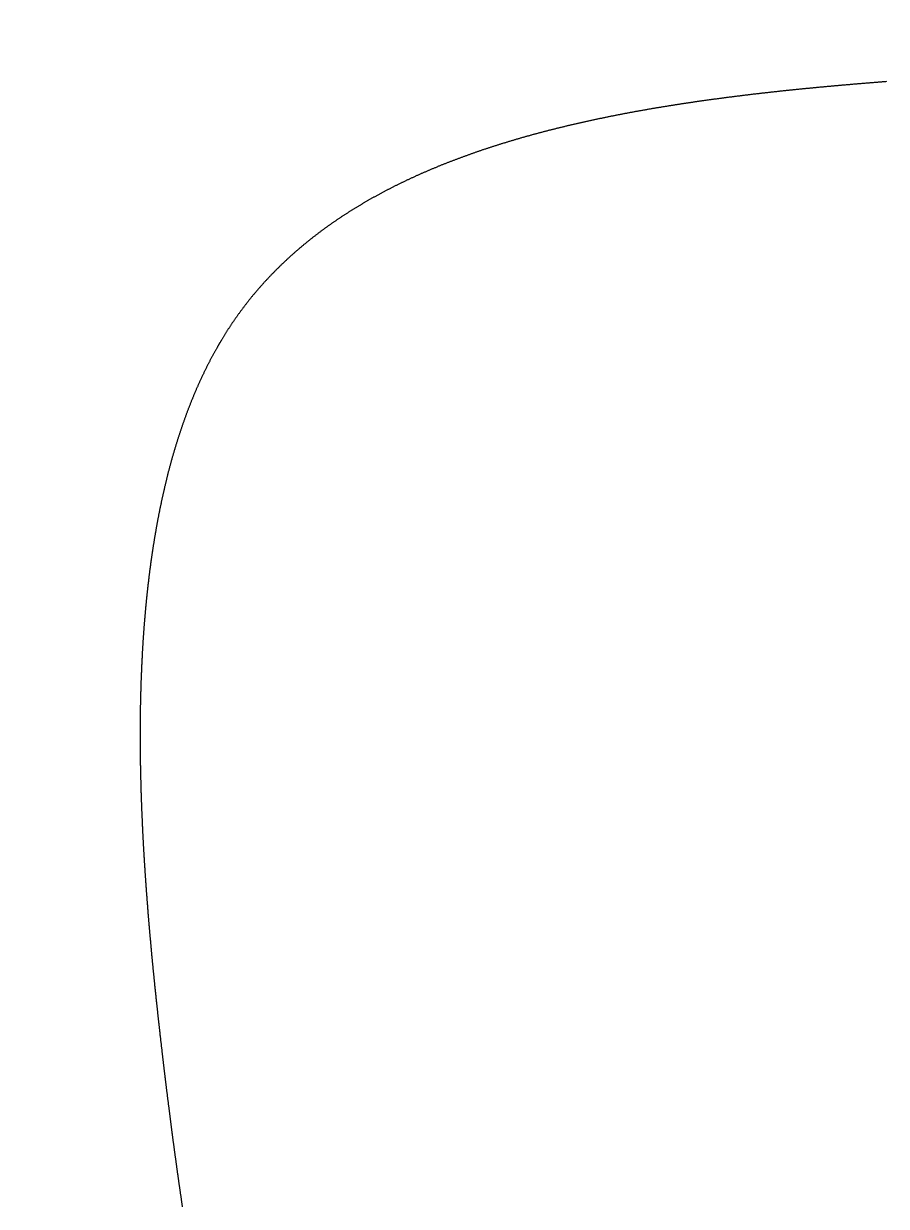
# Model space of a CAD drawing. Header units: millimetres. Extents: x 88 to 97873, y 32 to 55088.
# Drawn here: x 48938.827 to 48941.301, y 5110.77 to 5114.163 of the extents above; entities that cross this region are included whole.
import ezdxf

# ---------------------------------------------------------------- set-up
doc = ezdxf.new("R2010")
doc.units = ezdxf.units.MM
doc.header["$LTSCALE"] = 0.3

msp = doc.modelspace()

# ---------------------------------------------------------------- linework, layer by layer
msp.add_lwpolyline([(48941.3014, 5113.997), (48941.299, 5113.9968), (48941.2967, 5113.9966), (48941.2943, 5113.9964), (48941.2919, 5113.9963), (48941.2895, 5113.9961), (48941.2872, 5113.9959), (48941.2848, 5113.9957), (48941.2824, 5113.9955), (48941.2801, 5113.9953), (48941.2777, 5113.9951), (48941.2753, 5113.995), (48941.273, 5113.9948), (48941.2706, 5113.9946), (48941.2682, 5113.9944), (48941.2659, 5113.9942), (48941.2635, 5113.994), (48941.2611, 5113.9938), (48941.2588, 5113.9936), (48941.2564, 5113.9934), (48941.254, 5113.9933), (48941.2517, 5113.9931), (48941.2493, 5113.9929), (48941.2469, 5113.9927), (48941.2446, 5113.9925), (48941.2422, 5113.9923), (48941.2398, 5113.9921), (48941.2375, 5113.9919), (48941.2351, 5113.9917), (48941.2327, 5113.9915), (48941.2304, 5113.9913), (48941.228, 5113.9911), (48941.2256, 5113.9909), (48941.2233, 5113.9907), (48941.2209, 5113.9905), (48941.2185, 5113.9903), (48941.2162, 5113.9901), (48941.2138, 5113.9899), (48941.2115, 5113.9897), (48941.2091, 5113.9895), (48941.2067, 5113.9893), (48941.2044, 5113.9891), (48941.202, 5113.9889), (48941.1996, 5113.9887), (48941.1973, 5113.9885), (48941.1949, 5113.9883), (48941.1926, 5113.9881), (48941.1902, 5113.9879), (48941.1878, 5113.9877), (48941.1855, 5113.9875), (48941.1831, 5113.9873), (48941.1808, 5113.9871), (48941.1784, 5113.9869), (48941.176, 5113.9867), (48941.1737, 5113.9865), (48941.1713, 5113.9863), (48941.169, 5113.9861), (48941.1666, 5113.9859), (48941.1643, 5113.9856), (48941.1619, 5113.9854), (48941.1595, 5113.9852), (48941.1572, 5113.985), (48941.1548, 5113.9848), (48941.1525, 5113.9846), (48941.1501, 5113.9844), (48941.1478, 5113.9842), (48941.1454, 5113.984), (48941.1431, 5113.9837), (48941.1407, 5113.9835), (48941.1384, 5113.9833), (48941.136, 5113.9831), (48941.1337, 5113.9829), (48941.1313, 5113.9827), (48941.1289, 5113.9825), (48941.1266, 5113.9822), (48941.1242, 5113.982), (48941.1219, 5113.9818), (48941.1195, 5113.9816), (48941.1172, 5113.9814), (48941.1148, 5113.9811), (48941.1125, 5113.9809), (48941.1101, 5113.9807), (48941.1078, 5113.9805), (48941.1054, 5113.9803), (48941.1031, 5113.98), (48941.1007, 5113.9798), (48941.0984, 5113.9796), (48941.0961, 5113.9794), (48941.0937, 5113.9791), (48941.0914, 5113.9789), (48941.089, 5113.9787), (48941.0867, 5113.9785), (48941.0843, 5113.9782), (48941.082, 5113.978), (48941.0796, 5113.9778), (48941.0773, 5113.9776), (48941.0749, 5113.9773), (48941.0726, 5113.9771), (48941.0703, 5113.9769), (48941.0679, 5113.9766), (48941.0656, 5113.9764), (48941.0632, 5113.9762), (48941.0609, 5113.9759), (48941.0586, 5113.9757), (48941.0562, 5113.9755), (48941.0539, 5113.9752), (48941.0515, 5113.975), (48941.0492, 5113.9748), (48941.0469, 5113.9745), (48941.0445, 5113.9743), (48941.0422, 5113.9741), (48941.0398, 5113.9738), (48941.0375, 5113.9736), (48941.0352, 5113.9733), (48941.0328, 5113.9731), (48941.0305, 5113.9729), (48941.0282, 5113.9726), (48941.0258, 5113.9724), (48941.0235, 5113.9721), (48941.0212, 5113.9719), (48941.0188, 5113.9716), (48941.0165, 5113.9714), (48941.0142, 5113.9712), (48941.0118, 5113.9709), (48941.0095, 5113.9707), (48941.0072, 5113.9704), (48941.0048, 5113.9702), (48941.0025, 5113.9699), (48941.0002, 5113.9697), (48940.9978, 5113.9694), (48940.9955, 5113.9692), (48940.9932, 5113.9689), (48940.9909, 5113.9687), (48940.9885, 5113.9684), (48940.9862, 5113.9682), (48940.9839, 5113.9679), (48940.9815, 5113.9677), (48940.9792, 5113.9674), (48940.9769, 5113.9672), (48940.9746, 5113.9669), (48940.9723, 5113.9666), (48940.9699, 5113.9664), (48940.9676, 5113.9661), (48940.9653, 5113.9659), (48940.963, 5113.9656), (48940.9606, 5113.9653), (48940.9583, 5113.9651), (48940.956, 5113.9648), (48940.9537, 5113.9646), (48940.9514, 5113.9643), (48940.949, 5113.964), (48940.9467, 5113.9638), (48940.9444, 5113.9635), (48940.9421, 5113.9632), (48940.9398, 5113.963), (48940.9375, 5113.9627), (48940.9351, 5113.9624), (48940.9328, 5113.9622), (48940.9305, 5113.9619), (48940.9282, 5113.9616), (48940.9259, 5113.9614), (48940.9236, 5113.9611), (48940.9213, 5113.9608), (48940.9189, 5113.9606), (48940.9166, 5113.9603), (48940.9143, 5113.96), (48940.912, 5113.9597), (48940.9097, 5113.9595), (48940.9074, 5113.9592), (48940.9051, 5113.9589), (48940.9028, 5113.9586), (48940.9005, 5113.9583), (48940.8982, 5113.9581), (48940.8959, 5113.9578), (48940.8935, 5113.9575), (48940.8912, 5113.9572), (48940.8889, 5113.9569), (48940.8866, 5113.9567), (48940.8843, 5113.9564), (48940.882, 5113.9561), (48940.8797, 5113.9558), (48940.8774, 5113.9555), (48940.8751, 5113.9552), (48940.8728, 5113.955), (48940.8705, 5113.9547), (48940.8682, 5113.9544), (48940.8659, 5113.9541), (48940.8636, 5113.9538), (48940.8613, 5113.9535), (48940.859, 5113.9532), (48940.8567, 5113.9529), (48940.8544, 5113.9526), (48940.8521, 5113.9523), (48940.8499, 5113.952), (48940.8476, 5113.9517), (48940.8453, 5113.9515), (48940.843, 5113.9512), (48940.8407, 5113.9509), (48940.8384, 5113.9506), (48940.8361, 5113.9503), (48940.8338, 5113.95), (48940.8315, 5113.9497), (48940.8292, 5113.9494), (48940.8269, 5113.9491), (48940.8247, 5113.9487), (48940.8224, 5113.9484), (48940.8201, 5113.9481), (48940.8178, 5113.9478), (48940.8155, 5113.9475), (48940.8132, 5113.9472), (48940.811, 5113.9469), (48940.8087, 5113.9466), (48940.8064, 5113.9463), (48940.8041, 5113.946), (48940.8018, 5113.9457), (48940.7995, 5113.9454), (48940.7973, 5113.945), (48940.795, 5113.9447), (48940.7927, 5113.9444), (48940.7904, 5113.9441), (48940.7882, 5113.9438), (48940.7859, 5113.9435), (48940.7836, 5113.9432), (48940.7813, 5113.9428), (48940.7791, 5113.9425), (48940.7768, 5113.9422), (48940.7745, 5113.9419), (48940.7722, 5113.9416), (48940.77, 5113.9412), (48940.7677, 5113.9409), (48940.7654, 5113.9406), (48940.7632, 5113.9403), (48940.7609, 5113.9399), (48940.7586, 5113.9396), (48940.7564, 5113.9393), (48940.7541, 5113.9389), (48940.7518, 5113.9386), (48940.7496, 5113.9383), (48940.7473, 5113.938), (48940.745, 5113.9376), (48940.7428, 5113.9373), (48940.7405, 5113.937), (48940.7383, 5113.9366), (48940.736, 5113.9363), (48940.7337, 5113.9359), (48940.7315, 5113.9356), (48940.7292, 5113.9353), (48940.727, 5113.9349), (48940.7247, 5113.9346), (48940.7225, 5113.9342), (48940.7202, 5113.9339), (48940.7179, 5113.9336), (48940.7157, 5113.9332), (48940.7134, 5113.9329), (48940.7112, 5113.9325), (48940.7089, 5113.9322), (48940.7067, 5113.9318), (48940.7044, 5113.9315), (48940.7022, 5113.9311), (48940.6999, 5113.9308), (48940.6977, 5113.9304), (48940.6954, 5113.9301), (48940.6932, 5113.9297), (48940.691, 5113.9294), (48940.6887, 5113.929), (48940.6865, 5113.9287), (48940.6842, 5113.9283), (48940.682, 5113.928), (48940.6797, 5113.9276), (48940.6775, 5113.9272), (48940.6753, 5113.9269), (48940.673, 5113.9265), (48940.6708, 5113.9261), (48940.6686, 5113.9258), (48940.6663, 5113.9254), (48940.6641, 5113.9251), (48940.6619, 5113.9247), (48940.6596, 5113.9243), (48940.6574, 5113.924), (48940.6552, 5113.9236), (48940.6529, 5113.9232), (48940.6507, 5113.9228), (48940.6485, 5113.9225), (48940.6462, 5113.9221), (48940.644, 5113.9217), (48940.6418, 5113.9214), (48940.6396, 5113.921), (48940.6373, 5113.9206), (48940.6351, 5113.9202), (48940.6329, 5113.9198), (48940.6307, 5113.9195), (48940.6284, 5113.9191), (48940.6262, 5113.9187), (48940.624, 5113.9183), (48940.6218, 5113.9179), (48940.6196, 5113.9176), (48940.6173, 5113.9172), (48940.6151, 5113.9168), (48940.6129, 5113.9164), (48940.6107, 5113.916), (48940.6085, 5113.9156), (48940.6063, 5113.9152), (48940.6041, 5113.9148), (48940.6019, 5113.9144), (48940.5996, 5113.9141), (48940.5974, 5113.9137), (48940.5952, 5113.9133), (48940.593, 5113.9129), (48940.5908, 5113.9125), (48940.5886, 5113.9121), (48940.5864, 5113.9117), (48940.5842, 5113.9113), (48940.582, 5113.9109), (48940.5798, 5113.9105), (48940.5776, 5113.9101), (48940.5754, 5113.9097), (48940.5732, 5113.9093), (48940.571, 5113.9089), (48940.5688, 5113.9084), (48940.5666, 5113.908), (48940.5644, 5113.9076), (48940.5622, 5113.9072), (48940.56, 5113.9068), (48940.5578, 5113.9064), (48940.5556, 5113.906), (48940.5534, 5113.9056), (48940.5512, 5113.9052), (48940.5491, 5113.9047), (48940.5469, 5113.9043), (48940.5447, 5113.9039), (48940.5425, 5113.9035), (48940.5403, 5113.9031), (48940.5381, 5113.9026), (48940.5359, 5113.9022), (48940.5338, 5113.9018), (48940.5316, 5113.9014), (48940.5294, 5113.9009), (48940.5272, 5113.9005), (48940.525, 5113.9001), (48940.5229, 5113.8997), (48940.5207, 5113.8992), (48940.5185, 5113.8988), (48940.5163, 5113.8984), (48940.5142, 5113.8979), (48940.512, 5113.8975), (48940.5098, 5113.8971), (48940.5076, 5113.8966), (48940.5055, 5113.8962), (48940.5033, 5113.8957), (48940.5011, 5113.8953), (48940.499, 5113.8949), (48940.4968, 5113.8944), (48940.4946, 5113.894), (48940.4925, 5113.8935), (48940.4903, 5113.8931), (48940.4882, 5113.8926), (48940.486, 5113.8922), (48940.4838, 5113.8917), (48940.4817, 5113.8913), (48940.4795, 5113.8908), (48940.4774, 5113.8904), (48940.4752, 5113.8899), (48940.4731, 5113.8895), (48940.4709, 5113.889), (48940.4687, 5113.8886), (48940.4666, 5113.8881), (48940.4644, 5113.8876), (48940.4623, 5113.8872), (48940.4601, 5113.8867), (48940.458, 5113.8863), (48940.4559, 5113.8858), (48940.4537, 5113.8853), (48940.4516, 5113.8849), (48940.4494, 5113.8844), (48940.4473, 5113.8839), (48940.4451, 5113.8835), (48940.443, 5113.883), (48940.4409, 5113.8825), (48940.4387, 5113.882), (48940.4366, 5113.8816), (48940.4345, 5113.8811), (48940.4323, 5113.8806), (48940.4302, 5113.8801), (48940.4281, 5113.8797), (48940.4259, 5113.8792), (48940.4238, 5113.8787), (48940.4217, 5113.8782), (48940.4195, 5113.8777), (48940.4174, 5113.8773), (48940.4153, 5113.8768), (48940.4132, 5113.8763), (48940.411, 5113.8758), (48940.4089, 5113.8753), (48940.4068, 5113.8748), (48940.4047, 5113.8743), (48940.4025, 5113.8738), (48940.4004, 5113.8733), (48940.3983, 5113.8728), (48940.3962, 5113.8723), (48940.3941, 5113.8719), (48940.392, 5113.8714), (48940.3899, 5113.8709), (48940.3877, 5113.8704), (48940.3856, 5113.8698), (48940.3835, 5113.8693), (48940.3814, 5113.8688), (48940.3793, 5113.8683), (48940.3772, 5113.8678), (48940.3751, 5113.8673), (48940.373, 5113.8668), (48940.3709, 5113.8663), (48940.3688, 5113.8658), (48940.3667, 5113.8653), (48940.3646, 5113.8648), (48940.3625, 5113.8642), (48940.3604, 5113.8637), (48940.3583, 5113.8632), (48940.3562, 5113.8627), (48940.3541, 5113.8622), (48940.352, 5113.8616), (48940.3499, 5113.8611), (48940.3478, 5113.8606), (48940.3457, 5113.8601), (48940.3437, 5113.8595), (48940.3416, 5113.859), (48940.3395, 5113.8585), (48940.3374, 5113.858), (48940.3353, 5113.8574), (48940.3332, 5113.8569), (48940.3312, 5113.8564), (48940.3291, 5113.8558), (48940.327, 5113.8553), (48940.3249, 5113.8548), (48940.3229, 5113.8542), (48940.3208, 5113.8537), (48940.3187, 5113.8531), (48940.3166, 5113.8526), (48940.3146, 5113.852), (48940.3125, 5113.8515), (48940.3104, 5113.851), (48940.3084, 5113.8504), (48940.3063, 5113.8499), (48940.3042, 5113.8493), (48940.3022, 5113.8488), (48940.3001, 5113.8482), (48940.298, 5113.8476), (48940.296, 5113.8471), (48940.2939, 5113.8465), (48940.2919, 5113.846), (48940.2898, 5113.8454), (48940.2878, 5113.8449), (48940.2857, 5113.8443), (48940.2836, 5113.8437), (48940.2816, 5113.8432), (48940.2795, 5113.8426), (48940.2775, 5113.842), (48940.2754, 5113.8415), (48940.2734, 5113.8409), (48940.2714, 5113.8403), (48940.2693, 5113.8397), (48940.2673, 5113.8392), (48940.2652, 5113.8386), (48940.2632, 5113.838), (48940.2611, 5113.8374), (48940.2591, 5113.8369), (48940.2571, 5113.8363), (48940.255, 5113.8357), (48940.253, 5113.8351), (48940.251, 5113.8345), (48940.2489, 5113.8339), (48940.2469, 5113.8334), (48940.2449, 5113.8328), (48940.2429, 5113.8322), (48940.2408, 5113.8316), (48940.2388, 5113.831), (48940.2368, 5113.8304), (48940.2348, 5113.8298), (48940.2327, 5113.8292), (48940.2307, 5113.8286), (48940.2287, 5113.828), (48940.2267, 5113.8274), (48940.2247, 5113.8268), (48940.2227, 5113.8262), (48940.2206, 5113.8256), (48940.2186, 5113.825), (48940.2166, 5113.8244), (48940.2146, 5113.8238), (48940.2126, 5113.8232), (48940.2106, 5113.8226), (48940.2086, 5113.8219), (48940.2066, 5113.8213), (48940.2046, 5113.8207), (48940.2026, 5113.8201), (48940.2006, 5113.8195), (48940.1986, 5113.8189), (48940.1966, 5113.8182), (48940.1946, 5113.8176), (48940.1926, 5113.817), (48940.1906, 5113.8164), (48940.1886, 5113.8157), (48940.1866, 5113.8151), (48940.1846, 5113.8145), (48940.1827, 5113.8138), (48940.1807, 5113.8132), (48940.1787, 5113.8126), (48940.1767, 5113.8119), (48940.1747, 5113.8113), (48940.1727, 5113.8107), (48940.1708, 5113.81), (48940.1688, 5113.8094), (48940.1668, 5113.8087), (48940.1648, 5113.8081), (48940.1629, 5113.8075), (48940.1609, 5113.8068), (48940.1589, 5113.8062), (48940.1569, 5113.8055), (48940.155, 5113.8049), (48940.153, 5113.8042), (48940.151, 5113.8035), (48940.1491, 5113.8029), (48940.1471, 5113.8022), (48940.1451, 5113.8016), (48940.1432, 5113.8009), (48940.1412, 5113.8003), (48940.1393, 5113.7996), (48940.1373, 5113.7989), (48940.1354, 5113.7983), (48940.1334, 5113.7976), (48940.1315, 5113.7969), (48940.1295, 5113.7963), (48940.1276, 5113.7956), (48940.1256, 5113.7949), (48940.1237, 5113.7942), (48940.1217, 5113.7936), (48940.1198, 5113.7929), (48940.1178, 5113.7922), (48940.1159, 5113.7915), (48940.114, 5113.7908), (48940.112, 5113.7902), (48940.1101, 5113.7895), (48940.1082, 5113.7888), (48940.1062, 5113.7881), (48940.1043, 5113.7874), (48940.1024, 5113.7867), (48940.1004, 5113.786), (48940.0985, 5113.7853), (48940.0966, 5113.7846), (48940.0947, 5113.7839), (48940.0927, 5113.7832), (48940.0908, 5113.7825), (48940.0889, 5113.7818), (48940.087, 5113.7811), (48940.0851, 5113.7804), (48940.0831, 5113.7797), (48940.0812, 5113.779), (48940.0793, 5113.7783), (48940.0774, 5113.7776), (48940.0755, 5113.7769), (48940.0736, 5113.7762), (48940.0717, 5113.7755), (48940.0698, 5113.7748), (48940.0679, 5113.774), (48940.066, 5113.7733), (48940.0641, 5113.7726), (48940.0622, 5113.7719), (48940.0603, 5113.7711), (48940.0584, 5113.7704), (48940.0565, 5113.7697), (48940.0546, 5113.769), (48940.0527, 5113.7682), (48940.0508, 5113.7675), (48940.0489, 5113.7668), (48940.047, 5113.766), (48940.0452, 5113.7653), (48940.0433, 5113.7646), (48940.0414, 5113.7638), (48940.0395, 5113.7631), (48940.0376, 5113.7623), (48940.0358, 5113.7616), (48940.0339, 5113.7609), (48940.032, 5113.7601), (48940.0301, 5113.7594), (48940.0283, 5113.7586), (48940.0264, 5113.7579), (48940.0245, 5113.7571), (48940.0227, 5113.7563), (48940.0208, 5113.7556), (48940.0189, 5113.7548), (48940.0171, 5113.7541), (48940.0152, 5113.7533), (48940.0133, 5113.7525), (48940.0115, 5113.7518), (48940.0096, 5113.751), (48940.0078, 5113.7502), (48940.0059, 5113.7495), (48940.0041, 5113.7487), (48940.0022, 5113.7479), (48940.0004, 5113.7472), (48939.9985, 5113.7464), (48939.9967, 5113.7456), (48939.9948, 5113.7448), (48939.993, 5113.744), (48939.9912, 5113.7433), (48939.9893, 5113.7425), (48939.9875, 5113.7417), (48939.9857, 5113.7409), (48939.9838, 5113.7401), (48939.982, 5113.7393), (48939.9802, 5113.7385), (48939.9783, 5113.7377), (48939.9765, 5113.737), (48939.9747, 5113.7362), (48939.9729, 5113.7354), (48939.971, 5113.7346), (48939.9692, 5113.7338), (48939.9674, 5113.733), (48939.9656, 5113.7321), (48939.9638, 5113.7313), (48939.9619, 5113.7305), (48939.9601, 5113.7297), (48939.9583, 5113.7289), (48939.9565, 5113.7281), (48939.9547, 5113.7273), (48939.9529, 5113.7265), (48939.9511, 5113.7256), (48939.9493, 5113.7248), (48939.9475, 5113.724), (48939.9457, 5113.7232), (48939.9439, 5113.7224), (48939.9421, 5113.7215), (48939.9403, 5113.7207), (48939.9385, 5113.7199), (48939.9367, 5113.719), (48939.9349, 5113.7182), (48939.9332, 5113.7174), (48939.9314, 5113.7165), (48939.9296, 5113.7157), (48939.9278, 5113.7149), (48939.926, 5113.714), (48939.9242, 5113.7132), (48939.9225, 5113.7123), (48939.9207, 5113.7115), (48939.9189, 5113.7106), (48939.9171, 5113.7098), (48939.9154, 5113.7089), (48939.9136, 5113.7081), (48939.9118, 5113.7072), (48939.9101, 5113.7064), (48939.9083, 5113.7055), (48939.9065, 5113.7047), (48939.9048, 5113.7038), (48939.903, 5113.7029), (48939.9013, 5113.7021), (48939.8995, 5113.7012), (48939.8978, 5113.7003), (48939.896, 5113.6995), (48939.8943, 5113.6986), (48939.8925, 5113.6977), (48939.8908, 5113.6968), (48939.889, 5113.696), (48939.8873, 5113.6951), (48939.8855, 5113.6942), (48939.8838, 5113.6933), (48939.8821, 5113.6924), (48939.8803, 5113.6916), (48939.8786, 5113.6907), (48939.8769, 5113.6898), (48939.8751, 5113.6889), (48939.8734, 5113.688), (48939.8717, 5113.6871), (48939.8699, 5113.6862), (48939.8682, 5113.6853), (48939.8665, 5113.6844), (48939.8648, 5113.6835), (48939.8631, 5113.6826), (48939.8613, 5113.6817), (48939.8596, 5113.6808), (48939.8579, 5113.6799), (48939.8562, 5113.679), (48939.8545, 5113.6781), (48939.8528, 5113.6771), (48939.8511, 5113.6762), (48939.8494, 5113.6753), (48939.8477, 5113.6744), (48939.846, 5113.6735), (48939.8443, 5113.6725), (48939.8426, 5113.6716), (48939.8409, 5113.6707), (48939.8392, 5113.6698), (48939.8375, 5113.6688), (48939.8358, 5113.6679), (48939.8341, 5113.667), (48939.8324, 5113.666), (48939.8307, 5113.6651), (48939.8291, 5113.6642), (48939.8274, 5113.6632), (48939.8257, 5113.6623), (48939.824, 5113.6613), (48939.8223, 5113.6604), (48939.8207, 5113.6594), (48939.819, 5113.6585), (48939.8173, 5113.6575), (48939.8157, 5113.6566), (48939.814, 5113.6556), (48939.8123, 5113.6547), (48939.8107, 5113.6537), (48939.809, 5113.6528), (48939.8073, 5113.6518), (48939.8057, 5113.6508), (48939.804, 5113.6499), (48939.8024, 5113.6489), (48939.8007, 5113.6479), (48939.7991, 5113.6469), (48939.7974, 5113.646), (48939.7958, 5113.645), (48939.7941, 5113.644), (48939.7925, 5113.643), (48939.7909, 5113.6421), (48939.7892, 5113.6411), (48939.7876, 5113.6401), (48939.7859, 5113.6391), (48939.7843, 5113.6381), (48939.7827, 5113.6371), (48939.7811, 5113.6361), (48939.7794, 5113.6351), (48939.7778, 5113.6342), (48939.7762, 5113.6332), (48939.7746, 5113.6322), (48939.7729, 5113.6312), (48939.7713, 5113.6302), (48939.7697, 5113.6291), (48939.7681, 5113.6281), (48939.7665, 5113.6271), (48939.7649, 5113.6261), (48939.7633, 5113.6251), (48939.7617, 5113.6241), (48939.76, 5113.6231), (48939.7584, 5113.6221), (48939.7568, 5113.621), (48939.7552, 5113.62), (48939.7536, 5113.619), (48939.7521, 5113.618), (48939.7505, 5113.6169), (48939.7489, 5113.6159), (48939.7473, 5113.6149), (48939.7457, 5113.6138), (48939.7441, 5113.6128), (48939.7425, 5113.6118), (48939.7409, 5113.6107), (48939.7394, 5113.6097), (48939.7378, 5113.6087), (48939.7362, 5113.6076), (48939.7346, 5113.6066), (48939.7331, 5113.6055), (48939.7315, 5113.6045), (48939.7299, 5113.6034), (48939.7284, 5113.6024), (48939.7268, 5113.6013), (48939.7252, 5113.6002), (48939.7237, 5113.5992), (48939.7221, 5113.5981), (48939.7206, 5113.5971), (48939.719, 5113.596), (48939.7175, 5113.5949), (48939.7159, 5113.5939), (48939.7144, 5113.5928), (48939.7128, 5113.5917), (48939.7113, 5113.5906), (48939.7097, 5113.5896), (48939.7082, 5113.5885), (48939.7067, 5113.5874), (48939.7051, 5113.5863), (48939.7036, 5113.5852), (48939.7021, 5113.5841), (48939.7005, 5113.583), (48939.699, 5113.582), (48939.6975, 5113.5809), (48939.6959, 5113.5798), (48939.6944, 5113.5787), (48939.6929, 5113.5776), (48939.6914, 5113.5765), (48939.6899, 5113.5754), (48939.6884, 5113.5743), (48939.6868, 5113.5732), (48939.6853, 5113.572), (48939.6838, 5113.5709), (48939.6823, 5113.5698), (48939.6808, 5113.5687), (48939.6793, 5113.5676), (48939.6778, 5113.5665), (48939.6763, 5113.5654), (48939.6748, 5113.5642), (48939.6733, 5113.5631), (48939.6718, 5113.562), (48939.6703, 5113.5608), (48939.6689, 5113.5597), (48939.6674, 5113.5586), (48939.6659, 5113.5574), (48939.6644, 5113.5563), (48939.6629, 5113.5552), (48939.6615, 5113.554), (48939.66, 5113.5529), (48939.6585, 5113.5517), (48939.657, 5113.5506), (48939.6556, 5113.5494), (48939.6541, 5113.5483), (48939.6526, 5113.5471), (48939.6512, 5113.546), (48939.6497, 5113.5448), (48939.6483, 5113.5437), (48939.6468, 5113.5425), (48939.6453, 5113.5413), (48939.6439, 5113.5402), (48939.6424, 5113.539), (48939.641, 5113.5378), (48939.6395, 5113.5367), (48939.6381, 5113.5355), (48939.6367, 5113.5343), (48939.6352, 5113.5331), (48939.6338, 5113.532), (48939.6323, 5113.5308), (48939.6309, 5113.5296), (48939.6295, 5113.5284), (48939.6281, 5113.5272), (48939.6266, 5113.526), (48939.6252, 5113.5248), (48939.6238, 5113.5237), (48939.6224, 5113.5225), (48939.6209, 5113.5213), (48939.6195, 5113.5201), (48939.6181, 5113.5189), (48939.6167, 5113.5177), (48939.6153, 5113.5164), (48939.6139, 5113.5152), (48939.6125, 5113.514), (48939.6111, 5113.5128), (48939.6097, 5113.5116), (48939.6083, 5113.5104), (48939.6069, 5113.5092), (48939.6055, 5113.5079), (48939.6041, 5113.5067), (48939.6027, 5113.5055), (48939.6013, 5113.5043), (48939.5999, 5113.503), (48939.5985, 5113.5018), (48939.5972, 5113.5006), (48939.5958, 5113.4993), (48939.5944, 5113.4981), (48939.593, 5113.4969), (48939.5917, 5113.4956), (48939.5903, 5113.4944), (48939.5889, 5113.4931), (48939.5876, 5113.4919), (48939.5862, 5113.4906), (48939.5848, 5113.4894), (48939.5835, 5113.4881), (48939.5821, 5113.4869), (48939.5808, 5113.4856), (48939.5794, 5113.4843), (48939.5781, 5113.4831), (48939.5767, 5113.4818), (48939.5754, 5113.4805), (48939.574, 5113.4793), (48939.5727, 5113.478), (48939.5713, 5113.4767), (48939.57, 5113.4755), (48939.5687, 5113.4742), (48939.5673, 5113.4729), (48939.566, 5113.4716), (48939.5647, 5113.4703), (48939.5633, 5113.469), (48939.562, 5113.4678), (48939.5607, 5113.4665), (48939.5594, 5113.4652), (48939.5581, 5113.4639), (48939.5567, 5113.4626), (48939.5554, 5113.4613), (48939.5541, 5113.46), (48939.5528, 5113.4587), (48939.5515, 5113.4574), (48939.5502, 5113.4561), (48939.5489, 5113.4547), (48939.5476, 5113.4534), (48939.5463, 5113.4521), (48939.545, 5113.4508), (48939.5437, 5113.4495), (48939.5424, 5113.4482), (48939.5411, 5113.4468), (48939.5398, 5113.4455), (48939.5386, 5113.4442), (48939.5373, 5113.4428), (48939.536, 5113.4415), (48939.5347, 5113.4402), (48939.5334, 5113.4388), (48939.5322, 5113.4375), (48939.5309, 5113.4362), (48939.5296, 5113.4348), (48939.5284, 5113.4335), (48939.5271, 5113.4321), (48939.5258, 5113.4308), (48939.5246, 5113.4294), (48939.5233, 5113.4281), (48939.5221, 5113.4267), (48939.5208, 5113.4253), (48939.5196, 5113.424), (48939.5183, 5113.4226), (48939.5171, 5113.4213), (48939.5158, 5113.4199), (48939.5146, 5113.4185), (48939.5134, 5113.4171), (48939.5121, 5113.4158), (48939.5109, 5113.4144), (48939.5097, 5113.413), (48939.5084, 5113.4116), (48939.5072, 5113.4103), (48939.506, 5113.4089), (48939.5048, 5113.4075), (48939.5036, 5113.4061), (48939.5023, 5113.4047), (48939.5011, 5113.4033), (48939.4999, 5113.4019), (48939.4987, 5113.4005), (48939.4975, 5113.3991), (48939.4963, 5113.3977), (48939.4951, 5113.3963), (48939.4939, 5113.3949), (48939.4927, 5113.3935), (48939.4915, 5113.3921), (48939.4903, 5113.3906), (48939.4891, 5113.3892), (48939.4879, 5113.3878), (48939.4867, 5113.3864), (48939.4855, 5113.385), (48939.4844, 5113.3835), (48939.4832, 5113.3821), (48939.482, 5113.3807), (48939.4808, 5113.3792), (48939.4797, 5113.3778), (48939.4785, 5113.3764), (48939.4773, 5113.3749), (48939.4762, 5113.3735), (48939.475, 5113.372), (48939.4738, 5113.3706), (48939.4727, 5113.3691), (48939.4715, 5113.3677), (48939.4704, 5113.3662), (48939.4692, 5113.3648), (48939.4681, 5113.3633), (48939.4669, 5113.3618), (48939.4658, 5113.3604), (48939.4647, 5113.3589), (48939.4635, 5113.3574), (48939.4624, 5113.356), (48939.4612, 5113.3545), (48939.4601, 5113.353), (48939.459, 5113.3516), (48939.4579, 5113.3501), (48939.4567, 5113.3486), (48939.4556, 5113.3471), (48939.4545, 5113.3456), (48939.4534, 5113.3441), (48939.4523, 5113.3426), (48939.4512, 5113.3411), (48939.4501, 5113.3396), (48939.4489, 5113.3381), (48939.4478, 5113.3366), (48939.4467, 5113.3351), (48939.4456, 5113.3336), (48939.4445, 5113.3321), (48939.4435, 5113.3306), (48939.4424, 5113.3291), (48939.4413, 5113.3276), (48939.4402, 5113.3261), (48939.4391, 5113.3246), (48939.438, 5113.323), (48939.4369, 5113.3215), (48939.4359, 5113.32), (48939.4348, 5113.3184), (48939.4337, 5113.3169), (48939.4327, 5113.3154), (48939.4316, 5113.3138), (48939.4305, 5113.3123), (48939.4295, 5113.3108), (48939.4284, 5113.3092), (48939.4273, 5113.3077), (48939.4263, 5113.3061), (48939.4252, 5113.3046), (48939.4242, 5113.303), (48939.4231, 5113.3015), (48939.4221, 5113.2999), (48939.4211, 5113.2983), (48939.42, 5113.2968), (48939.419, 5113.2952), (48939.4179, 5113.2936), (48939.4169, 5113.2921), (48939.4159, 5113.2905), (48939.4149, 5113.2889), (48939.4138, 5113.2874), (48939.4128, 5113.2858), (48939.4118, 5113.2842), (48939.4108, 5113.2826), (48939.4098, 5113.281), (48939.4088, 5113.2794), (48939.4077, 5113.2778), (48939.4067, 5113.2762), (48939.4057, 5113.2747), (48939.4047, 5113.2731), (48939.4037, 5113.2715), (48939.4027, 5113.2698), (48939.4017, 5113.2682), (48939.4008, 5113.2666), (48939.3998, 5113.265), (48939.3988, 5113.2634), (48939.3978, 5113.2618), (48939.3968, 5113.2602), (48939.3958, 5113.2586), (48939.3949, 5113.2569), (48939.3939, 5113.2553), (48939.3929, 5113.2537), (48939.3919, 5113.2521), (48939.391, 5113.2504), (48939.39, 5113.2488), (48939.389, 5113.2472), (48939.3881, 5113.2455), (48939.3871, 5113.2439), (48939.3862, 5113.2422), (48939.3852, 5113.2406), (48939.3843, 5113.2389), (48939.3833, 5113.2373), (48939.3824, 5113.2356), (48939.3814, 5113.234), (48939.3805, 5113.2323), (48939.3796, 5113.2307), (48939.3786, 5113.229), (48939.3777, 5113.2274), (48939.3768, 5113.2257), (48939.3758, 5113.224), (48939.3749, 5113.2224), (48939.374, 5113.2207), (48939.3731, 5113.219), (48939.3721, 5113.2173), (48939.3712, 5113.2157), (48939.3703, 5113.214), (48939.3694, 5113.2123), (48939.3685, 5113.2106), (48939.3676, 5113.2089), (48939.3667, 5113.2072), (48939.3658, 5113.2055), (48939.3649, 5113.2038), (48939.364, 5113.2021), (48939.3631, 5113.2005), (48939.3622, 5113.1988), (48939.3613, 5113.197), (48939.3604, 5113.1953), (48939.3595, 5113.1936), (48939.3587, 5113.1919), (48939.3578, 5113.1902), (48939.3569, 5113.1885), (48939.356, 5113.1868), (48939.3551, 5113.1851), (48939.3543, 5113.1834), (48939.3534, 5113.1816), (48939.3525, 5113.1799), (48939.3517, 5113.1782), (48939.3508, 5113.1765), (48939.35, 5113.1747), (48939.3491, 5113.173), (48939.3482, 5113.1713), (48939.3474, 5113.1695), (48939.3465, 5113.1678), (48939.3457, 5113.166), (48939.3448, 5113.1643), (48939.344, 5113.1626), (48939.3432, 5113.1608), (48939.3423, 5113.1591), (48939.3415, 5113.1573), (48939.3407, 5113.1556), (48939.3398, 5113.1538), (48939.339, 5113.152), (48939.3382, 5113.1503), (48939.3373, 5113.1485), (48939.3365, 5113.1468), (48939.3357, 5113.145), (48939.3349, 5113.1432), (48939.3341, 5113.1415), (48939.3333, 5113.1397), (48939.3324, 5113.1379), (48939.3316, 5113.1361), (48939.3308, 5113.1344), (48939.33, 5113.1326), (48939.3292, 5113.1308), (48939.3284, 5113.129), (48939.3276, 5113.1272), (48939.3268, 5113.1254), (48939.326, 5113.1236), (48939.3252, 5113.1219), (48939.3245, 5113.1201), (48939.3237, 5113.1183), (48939.3229, 5113.1165), (48939.3221, 5113.1147), (48939.3213, 5113.1129), (48939.3206, 5113.1111), (48939.3198, 5113.1093), (48939.319, 5113.1075), (48939.3182, 5113.1056), (48939.3175, 5113.1038), (48939.3167, 5113.102), (48939.3159, 5113.1002), (48939.3152, 5113.0984), (48939.3144, 5113.0966), (48939.3137, 5113.0947), (48939.3129, 5113.0929), (48939.3122, 5113.0911), (48939.3114, 5113.0893), (48939.3107, 5113.0874), (48939.3099, 5113.0856), (48939.3092, 5113.0838), (48939.3084, 5113.0819), (48939.3077, 5113.0801), (48939.3069, 5113.0783), (48939.3062, 5113.0764), (48939.3055, 5113.0746), (48939.3048, 5113.0727), (48939.304, 5113.0709), (48939.3033, 5113.069), (48939.3026, 5113.0672), (48939.3019, 5113.0653), (48939.3011, 5113.0635), (48939.3004, 5113.0616), (48939.2997, 5113.0598), (48939.299, 5113.0579), (48939.2983, 5113.0561), (48939.2976, 5113.0542), (48939.2969, 5113.0523), (48939.2962, 5113.0505), (48939.2955, 5113.0486), (48939.2948, 5113.0467), (48939.2941, 5113.0448), (48939.2934, 5113.043), (48939.2927, 5113.0411), (48939.292, 5113.0392), (48939.2913, 5113.0373), (48939.2906, 5113.0355), (48939.2899, 5113.0336), (48939.2892, 5113.0317), (48939.2886, 5113.0298), (48939.2879, 5113.0279), (48939.2872, 5113.026), (48939.2865, 5113.0241), (48939.2859, 5113.0222), (48939.2852, 5113.0203), (48939.2845, 5113.0184), (48939.2838, 5113.0165), (48939.2832, 5113.0146), (48939.2825, 5113.0127), (48939.2819, 5113.0108), (48939.2812, 5113.0089), (48939.2806, 5113.007), (48939.2799, 5113.0051), (48939.2792, 5113.0032), (48939.2786, 5113.0013), (48939.278, 5112.9994), (48939.2773, 5112.9975), (48939.2767, 5112.9955), (48939.276, 5112.9936), (48939.2754, 5112.9917), (48939.2747, 5112.9898), (48939.2741, 5112.9879), (48939.2735, 5112.9859), (48939.2729, 5112.984), (48939.2722, 5112.9821), (48939.2716, 5112.9801), (48939.271, 5112.9782), (48939.2704, 5112.9763), (48939.2697, 5112.9743), (48939.2691, 5112.9724), (48939.2685, 5112.9704), (48939.2679, 5112.9685), (48939.2673, 5112.9666), (48939.2667, 5112.9646), (48939.2661, 5112.9627), (48939.2655, 5112.9607), (48939.2649, 5112.9588), (48939.2642, 5112.9568), (48939.2637, 5112.9549), (48939.2631, 5112.9529), (48939.2625, 5112.9509), (48939.2619, 5112.949), (48939.2613, 5112.947), (48939.2607, 5112.9451), (48939.2601, 5112.9431), (48939.2595, 5112.9411), (48939.2589, 5112.9392), (48939.2583, 5112.9372), (48939.2578, 5112.9352), (48939.2572, 5112.9333), (48939.2566, 5112.9313), (48939.256, 5112.9293), (48939.2555, 5112.9273), (48939.2549, 5112.9254), (48939.2543, 5112.9234), (48939.2538, 5112.9214), (48939.2532, 5112.9194), (48939.2527, 5112.9174), (48939.2521, 5112.9154), (48939.2515, 5112.9135), (48939.251, 5112.9115), (48939.2504, 5112.9095), (48939.2499, 5112.9075), (48939.2493, 5112.9055), (48939.2488, 5112.9035), (48939.2482, 5112.9015), (48939.2477, 5112.8995), (48939.2472, 5112.8975), (48939.2466, 5112.8955), (48939.2461, 5112.8935), (48939.2455, 5112.8915), (48939.245, 5112.8895), (48939.2445, 5112.8875), (48939.2439, 5112.8855), (48939.2434, 5112.8834), (48939.2429, 5112.8814), (48939.2424, 5112.8794), (48939.2418, 5112.8774), (48939.2413, 5112.8754), (48939.2408, 5112.8734), (48939.2403, 5112.8714), (48939.2398, 5112.8693), (48939.2393, 5112.8673), (48939.2388, 5112.8653), (48939.2383, 5112.8633), (48939.2377, 5112.8612), (48939.2372, 5112.8592), (48939.2367, 5112.8572), (48939.2362, 5112.8551), (48939.2357, 5112.8531), (48939.2352, 5112.8511), (48939.2347, 5112.849), (48939.2343, 5112.847), (48939.2338, 5112.845), (48939.2333, 5112.8429), (48939.2328, 5112.8409), (48939.2323, 5112.8388), (48939.2318, 5112.8368), (48939.2313, 5112.8347), (48939.2309, 5112.8327), (48939.2304, 5112.8306), (48939.2299, 5112.8286), (48939.2294, 5112.8265), (48939.229, 5112.8245), (48939.2285, 5112.8224), (48939.228, 5112.8204), (48939.2276, 5112.8183), (48939.2271, 5112.8163), (48939.2266, 5112.8142), (48939.2262, 5112.8121), (48939.2257, 5112.8101), (48939.2253, 5112.808), (48939.2248, 5112.806), (48939.2243, 5112.8039), (48939.2239, 5112.8018), (48939.2234, 5112.7998), (48939.223, 5112.7977), (48939.2226, 5112.7956), (48939.2221, 5112.7935), (48939.2217, 5112.7915), (48939.2212, 5112.7894), (48939.2208, 5112.7873), (48939.2204, 5112.7852), (48939.2199, 5112.7831), (48939.2195, 5112.7811), (48939.2191, 5112.779), (48939.2186, 5112.7769), (48939.2182, 5112.7748), (48939.2178, 5112.7727), (48939.2173, 5112.7706), (48939.2169, 5112.7685), (48939.2165, 5112.7665), (48939.2161, 5112.7644), (48939.2157, 5112.7623), (48939.2153, 5112.7602), (48939.2148, 5112.7581), (48939.2144, 5112.756), (48939.214, 5112.7539), (48939.2136, 5112.7518), (48939.2132, 5112.7497), (48939.2128, 5112.7476), (48939.2124, 5112.7455), (48939.212, 5112.7434), (48939.2116, 5112.7413), (48939.2112, 5112.7392), (48939.2108, 5112.7371), (48939.2104, 5112.7349), (48939.21, 5112.7328), (48939.2096, 5112.7307), (48939.2092, 5112.7286), (48939.2089, 5112.7265), (48939.2085, 5112.7244), (48939.2081, 5112.7223), (48939.2077, 5112.7201), (48939.2073, 5112.718), (48939.207, 5112.7159), (48939.2066, 5112.7138), (48939.2062, 5112.7117), (48939.2058, 5112.7095), (48939.2055, 5112.7074), (48939.2051, 5112.7053), (48939.2047, 5112.7032), (48939.2044, 5112.701), (48939.204, 5112.6989), (48939.2036, 5112.6968), (48939.2033, 5112.6946), (48939.2029, 5112.6925), (48939.2026, 5112.6904), (48939.2022, 5112.6882), (48939.2019, 5112.6861), (48939.2015, 5112.684), (48939.2011, 5112.6818), (48939.2008, 5112.6797), (48939.2005, 5112.6775), (48939.2001, 5112.6754), (48939.1998, 5112.6733), (48939.1994, 5112.6711), (48939.1991, 5112.669), (48939.1987, 5112.6668), (48939.1984, 5112.6647), (48939.1981, 5112.6625), (48939.1977, 5112.6604), (48939.1974, 5112.6582), (48939.1971, 5112.6561), (48939.1968, 5112.6539), (48939.1964, 5112.6518), (48939.1961, 5112.6496), (48939.1958, 5112.6475), (48939.1955, 5112.6453), (48939.1951, 5112.6431), (48939.1948, 5112.641), (48939.1945, 5112.6388), (48939.1942, 5112.6367), (48939.1939, 5112.6345), (48939.1936, 5112.6323), (48939.1933, 5112.6302), (48939.193, 5112.628), (48939.1926, 5112.6258), (48939.1923, 5112.6237), (48939.192, 5112.6215), (48939.1917, 5112.6193), (48939.1914, 5112.6172), (48939.1911, 5112.615), (48939.1908, 5112.6128), (48939.1905, 5112.6106), (48939.1903, 5112.6085), (48939.19, 5112.6063), (48939.1897, 5112.6041), (48939.1894, 5112.6019), (48939.1891, 5112.5997), (48939.1888, 5112.5976), (48939.1885, 5112.5954), (48939.1882, 5112.5932), (48939.188, 5112.591), (48939.1877, 5112.5888), (48939.1874, 5112.5867), (48939.1871, 5112.5845), (48939.1869, 5112.5823), (48939.1866, 5112.5801), (48939.1863, 5112.5779), (48939.186, 5112.5757), (48939.1858, 5112.5735), (48939.1855, 5112.5713), (48939.1852, 5112.5691), (48939.185, 5112.5669), (48939.1847, 5112.5648), (48939.1845, 5112.5626), (48939.1842, 5112.5604), (48939.184, 5112.5582), (48939.1837, 5112.556), (48939.1834, 5112.5538), (48939.1832, 5112.5516), (48939.1829, 5112.5494), (48939.1827, 5112.5472), (48939.1824, 5112.545), (48939.1822, 5112.5428), (48939.182, 5112.5406), (48939.1817, 5112.5383), (48939.1815, 5112.5361), (48939.1812, 5112.5339), (48939.181, 5112.5317), (48939.1808, 5112.5295), (48939.1805, 5112.5273), (48939.1803, 5112.5251), (48939.1801, 5112.5229), (48939.1798, 5112.5207), (48939.1796, 5112.5185), (48939.1794, 5112.5163), (48939.1791, 5112.514), (48939.1789, 5112.5118), (48939.1787, 5112.5096), (48939.1785, 5112.5074), (48939.1783, 5112.5052), (48939.178, 5112.503), (48939.1778, 5112.5007), (48939.1776, 5112.4985), (48939.1774, 5112.4963), (48939.1772, 5112.4941), (48939.177, 5112.4918), (48939.1768, 5112.4896), (48939.1766, 5112.4874), (48939.1764, 5112.4852), (48939.1761, 5112.4829), (48939.1759, 5112.4807), (48939.1757, 5112.4785), (48939.1755, 5112.4763), (48939.1753, 5112.474), (48939.1751, 5112.4718), (48939.1749, 5112.4696), (48939.1748, 5112.4673), (48939.1746, 5112.4651), (48939.1744, 5112.4629), (48939.1742, 5112.4607), (48939.174, 5112.4584), (48939.1738, 5112.4562), (48939.1736, 5112.4539), (48939.1734, 5112.4517), (48939.1733, 5112.4495), (48939.1731, 5112.4472), (48939.1729, 5112.445), (48939.1727, 5112.4428), (48939.1725, 5112.4405), (48939.1724, 5112.4383), (48939.1722, 5112.436), (48939.172, 5112.4338), (48939.1718, 5112.4316), (48939.1717, 5112.4293), (48939.1715, 5112.4271), (48939.1713, 5112.4248), (48939.1712, 5112.4226), (48939.171, 5112.4203), (48939.1708, 5112.4181), (48939.1707, 5112.4158), (48939.1705, 5112.4136), (48939.1704, 5112.4113), (48939.1702, 5112.4091), (48939.1701, 5112.4068), (48939.1699, 5112.4046), (48939.1697, 5112.4023), (48939.1696, 5112.4001), (48939.1694, 5112.3978), (48939.1693, 5112.3956), (48939.1691, 5112.3933), (48939.169, 5112.3911), (48939.1689, 5112.3888), (48939.1687, 5112.3866), (48939.1686, 5112.3843), (48939.1684, 5112.3821), (48939.1683, 5112.3798), (48939.1682, 5112.3775), (48939.168, 5112.3753), (48939.1679, 5112.373), (48939.1678, 5112.3708), (48939.1676, 5112.3685), (48939.1675, 5112.3662), (48939.1674, 5112.364), (48939.1672, 5112.3617), (48939.1671, 5112.3595), (48939.167, 5112.3572), (48939.1669, 5112.3549), (48939.1667, 5112.3527), (48939.1666, 5112.3504), (48939.1665, 5112.3481), (48939.1664, 5112.3459), (48939.1663, 5112.3436), (48939.1661, 5112.3413), (48939.166, 5112.3391), (48939.1659, 5112.3368), (48939.1658, 5112.3345), (48939.1657, 5112.3323), (48939.1656, 5112.33), (48939.1655, 5112.3277), (48939.1654, 5112.3255), (48939.1653, 5112.3232), (48939.1652, 5112.3209), (48939.165, 5112.3186), (48939.1649, 5112.3164), (48939.1648, 5112.3141), (48939.1647, 5112.3118), (48939.1647, 5112.3095), (48939.1646, 5112.3073), (48939.1645, 5112.305), (48939.1644, 5112.3027), (48939.1643, 5112.3004), (48939.1642, 5112.2982), (48939.1641, 5112.2959), (48939.164, 5112.2936), (48939.1639, 5112.2913), (48939.1638, 5112.2891), (48939.1637, 5112.2868), (48939.1637, 5112.2845), (48939.1636, 5112.2822), (48939.1635, 5112.2799), (48939.1634, 5112.2777), (48939.1633, 5112.2754), (48939.1633, 5112.2731), (48939.1632, 5112.2708), (48939.1631, 5112.2685), (48939.163, 5112.2663), (48939.163, 5112.264), (48939.1629, 5112.2617), (48939.1628, 5112.2594), (48939.1628, 5112.2571), (48939.1627, 5112.2548), (48939.1626, 5112.2526), (48939.1626, 5112.2503), (48939.1625, 5112.248), (48939.1624, 5112.2457), (48939.1624, 5112.2434), (48939.1623, 5112.2411), (48939.1622, 5112.2388), (48939.1622, 5112.2366), (48939.1621, 5112.2343), (48939.1621, 5112.232), (48939.162, 5112.2297), (48939.162, 5112.2274), (48939.1619, 5112.2251), (48939.1619, 5112.2228), (48939.1618, 5112.2205), (48939.1618, 5112.2182), (48939.1617, 5112.216), (48939.1617, 5112.2137), (48939.1616, 5112.2114), (48939.1616, 5112.2091), (48939.1615, 5112.2068), (48939.1615, 5112.2045), (48939.1615, 5112.2022), (48939.1614, 5112.1999), (48939.1614, 5112.1976), (48939.1614, 5112.1953), (48939.1613, 5112.193), (48939.1613, 5112.1907), (48939.1613, 5112.1885), (48939.1612, 5112.1862), (48939.1612, 5112.1839), (48939.1612, 5112.1816), (48939.1611, 5112.1793), (48939.1611, 5112.177), (48939.1611, 5112.1747), (48939.1611, 5112.1724), (48939.161, 5112.1701), (48939.161, 5112.1678), (48939.161, 5112.1655), (48939.161, 5112.1632), (48939.1609, 5112.1609), (48939.1609, 5112.1586), (48939.1609, 5112.1563), (48939.1609, 5112.154), (48939.1609, 5112.1517), (48939.1609, 5112.1494), (48939.1609, 5112.1471), (48939.1608, 5112.1448), (48939.1608, 5112.1425), (48939.1608, 5112.1402), (48939.1608, 5112.1379), (48939.1608, 5112.1356), (48939.1608, 5112.1333), (48939.1608, 5112.131), (48939.1608, 5112.1287), (48939.1608, 5112.1264), (48939.1608, 5112.1241), (48939.1608, 5112.1218), (48939.1608, 5112.1195), (48939.1608, 5112.1172), (48939.1608, 5112.1149), (48939.1608, 5112.1126), (48939.1608, 5112.1103), (48939.1608, 5112.108), (48939.1608, 5112.1057), (48939.1608, 5112.1034), (48939.1608, 5112.1011), (48939.1609, 5112.0988), (48939.1609, 5112.0965), (48939.1609, 5112.0942), (48939.1609, 5112.0919), (48939.1609, 5112.0896), (48939.1609, 5112.0873), (48939.1609, 5112.085), (48939.161, 5112.0827), (48939.161, 5112.0804), (48939.161, 5112.0781), (48939.161, 5112.0758), (48939.161, 5112.0735), (48939.1611, 5112.0712), (48939.1611, 5112.0689), (48939.1611, 5112.0666), (48939.1611, 5112.0643), (48939.1612, 5112.062), (48939.1612, 5112.0597), (48939.1612, 5112.0574), (48939.1613, 5112.0551), (48939.1613, 5112.0528), (48939.1613, 5112.0505), (48939.1614, 5112.0482), (48939.1614, 5112.0459), (48939.1614, 5112.0436), (48939.1615, 5112.0413), (48939.1615, 5112.039), (48939.1615, 5112.0367), (48939.1616, 5112.0344), (48939.1616, 5112.0321), (48939.1617, 5112.0298), (48939.1617, 5112.0275), (48939.1617, 5112.0252), (48939.1618, 5112.0229), (48939.1618, 5112.0206), (48939.1619, 5112.0183), (48939.1619, 5112.0159), (48939.162, 5112.0136), (48939.162, 5112.0113), (48939.1621, 5112.009), (48939.1621, 5112.0067), (48939.1622, 5112.0044), (48939.1622, 5112.0021), (48939.1623, 5111.9998), (48939.1623, 5111.9975), (48939.1624, 5111.9952), (48939.1625, 5111.9929), (48939.1625, 5111.9906), (48939.1626, 5111.9883), (48939.1626, 5111.986), (48939.1627, 5111.9837), (48939.1628, 5111.9814), (48939.1628, 5111.9791), (48939.1629, 5111.9768), (48939.1629, 5111.9745), (48939.163, 5111.9722), (48939.1631, 5111.9699), (48939.1631, 5111.9676), (48939.1632, 5111.9653), (48939.1633, 5111.963), (48939.1633, 5111.9607), (48939.1634, 5111.9584), (48939.1635, 5111.9561), (48939.1636, 5111.9538), (48939.1636, 5111.9515), (48939.1637, 5111.9492), (48939.1638, 5111.9469), (48939.1639, 5111.9446), (48939.1639, 5111.9423), (48939.164, 5111.94), (48939.1641, 5111.9377), (48939.1642, 5111.9354), (48939.1643, 5111.9331), (48939.1643, 5111.9308), (48939.1644, 5111.9285), (48939.1645, 5111.9262), (48939.1646, 5111.9239), (48939.1647, 5111.9216), (48939.1648, 5111.9193), (48939.1648, 5111.917), (48939.1649, 5111.9147), (48939.165, 5111.9124), (48939.1651, 5111.9101), (48939.1652, 5111.9078), (48939.1653, 5111.9055), (48939.1654, 5111.9032), (48939.1655, 5111.9009), (48939.1656, 5111.8986), (48939.1657, 5111.8963), (48939.1658, 5111.894), (48939.1659, 5111.8917), (48939.166, 5111.8894), (48939.1661, 5111.8871), (48939.1662, 5111.8849), (48939.1663, 5111.8826), (48939.1664, 5111.8803), (48939.1665, 5111.878), (48939.1666, 5111.8757), (48939.1667, 5111.8734), (48939.1668, 5111.8711), (48939.1669, 5111.8688), (48939.167, 5111.8665), (48939.1671, 5111.8642), (48939.1672, 5111.8619), (48939.1673, 5111.8596), (48939.1674, 5111.8573), (48939.1675, 5111.855), (48939.1676, 5111.8527), (48939.1677, 5111.8505), (48939.1678, 5111.8482), (48939.168, 5111.8459), (48939.1681, 5111.8436), (48939.1682, 5111.8413), (48939.1683, 5111.839), (48939.1684, 5111.8367), (48939.1685, 5111.8344), (48939.1687, 5111.8321), (48939.1688, 5111.8299), (48939.1689, 5111.8276), (48939.169, 5111.8253), (48939.1691, 5111.823), (48939.1692, 5111.8207), (48939.1694, 5111.8184), (48939.1695, 5111.8161), (48939.1696, 5111.8138), (48939.1697, 5111.8116), (48939.1699, 5111.8093), (48939.17, 5111.807), (48939.1701, 5111.8047), (48939.1702, 5111.8024), (48939.1704, 5111.8001), (48939.1705, 5111.7979), (48939.1706, 5111.7956), (48939.1708, 5111.7933), (48939.1709, 5111.791), (48939.171, 5111.7887), (48939.1712, 5111.7865), (48939.1713, 5111.7842), (48939.1714, 5111.7819), (48939.1716, 5111.7796), (48939.1717, 5111.7773), (48939.1718, 5111.7751), (48939.172, 5111.7728), (48939.1721, 5111.7705), (48939.1722, 5111.7682), (48939.1724, 5111.7659), (48939.1725, 5111.7637), (48939.1727, 5111.7614), (48939.1728, 5111.7591), (48939.1729, 5111.7568), (48939.1731, 5111.7546), (48939.1732, 5111.7523), (48939.1734, 5111.75), (48939.1735, 5111.7477), (48939.1737, 5111.7455), (48939.1738, 5111.7432), (48939.174, 5111.7409), (48939.1741, 5111.7387), (48939.1742, 5111.7364), (48939.1744, 5111.7341), (48939.1745, 5111.7318), (48939.1747, 5111.7296), (48939.1748, 5111.7273), (48939.175, 5111.725), (48939.1751, 5111.7228), (48939.1753, 5111.7205), (48939.1755, 5111.7182), (48939.1756, 5111.716), (48939.1758, 5111.7137), (48939.1759, 5111.7114), (48939.1761, 5111.7092), (48939.1762, 5111.7069), (48939.1764, 5111.7046), (48939.1765, 5111.7024), (48939.1767, 5111.7001), (48939.1769, 5111.6979), (48939.177, 5111.6956), (48939.1772, 5111.6933), (48939.1773, 5111.6911), (48939.1775, 5111.6888), (48939.1777, 5111.6866), (48939.1778, 5111.6843), (48939.178, 5111.682), (48939.1782, 5111.6798), (48939.1783, 5111.6775), (48939.1785, 5111.6753), (48939.1786, 5111.673), (48939.1788, 5111.6708), (48939.179, 5111.6685), (48939.1791, 5111.6663), (48939.1793, 5111.664), (48939.1795, 5111.6617), (48939.1797, 5111.6595), (48939.1798, 5111.6572), (48939.18, 5111.655), (48939.1802, 5111.6527), (48939.1803, 5111.6505), (48939.1805, 5111.6482), (48939.1807, 5111.646), (48939.1809, 5111.6438), (48939.181, 5111.6415), (48939.1812, 5111.6393), (48939.1814, 5111.637), (48939.1816, 5111.6348), (48939.1817, 5111.6325), (48939.1819, 5111.6303), (48939.1821, 5111.628), (48939.1823, 5111.6258), (48939.1824, 5111.6236), (48939.1826, 5111.6213), (48939.1828, 5111.6191), (48939.183, 5111.6168), (48939.1832, 5111.6146), (48939.1833, 5111.6124), (48939.1835, 5111.6101), (48939.1837, 5111.6079), (48939.1839, 5111.6057), (48939.1841, 5111.6034), (48939.1843, 5111.6012), (48939.1844, 5111.599), (48939.1846, 5111.5967), (48939.1848, 5111.5945), (48939.185, 5111.5923), (48939.1852, 5111.59), (48939.1854, 5111.5878), (48939.1856, 5111.5856), (48939.1857, 5111.5833), (48939.1859, 5111.5811), (48939.1861, 5111.5789), (48939.1863, 5111.5767), (48939.1865, 5111.5744), (48939.1867, 5111.5722), (48939.1869, 5111.57), (48939.1871, 5111.5678), (48939.1873, 5111.5655), (48939.1874, 5111.5633), (48939.1876, 5111.5611), (48939.1878, 5111.5589), (48939.188, 5111.5567), (48939.1882, 5111.5545), (48939.1884, 5111.5522), (48939.1886, 5111.55), (48939.1888, 5111.5478), (48939.189, 5111.5456), (48939.1892, 5111.5434), (48939.1894, 5111.5412), (48939.1896, 5111.539), (48939.1898, 5111.5367), (48939.19, 5111.5345), (48939.1902, 5111.5323), (48939.1904, 5111.5301), (48939.1906, 5111.5279), (48939.1908, 5111.5257), (48939.191, 5111.5235), (48939.1912, 5111.5213), (48939.1914, 5111.5191), (48939.1916, 5111.5169), (48939.1918, 5111.5147), (48939.192, 5111.5125), (48939.1922, 5111.5103), (48939.1924, 5111.5081), (48939.1926, 5111.5059), (48939.1928, 5111.5037), (48939.193, 5111.5015), (48939.1932, 5111.4993), (48939.1934, 5111.4971), (48939.1936, 5111.4949), (48939.1938, 5111.4927), (48939.194, 5111.4905), (48939.1943, 5111.4883), (48939.1945, 5111.4861), (48939.1947, 5111.4839), (48939.1949, 5111.4818), (48939.1951, 5111.4796), (48939.1953, 5111.4774), (48939.1955, 5111.4752), (48939.1957, 5111.473), (48939.1959, 5111.4708), (48939.1961, 5111.4686), (48939.1963, 5111.4665), (48939.1966, 5111.4643), (48939.1968, 5111.4621), (48939.197, 5111.4599), (48939.1972, 5111.4577), (48939.1974, 5111.4556), (48939.1976, 5111.4534), (48939.1978, 5111.4512), (48939.198, 5111.449), (48939.1983, 5111.4469), (48939.1985, 5111.4447), (48939.1987, 5111.4425), (48939.1989, 5111.4404), (48939.1991, 5111.4382), (48939.1993, 5111.436), (48939.1995, 5111.4338), (48939.1998, 5111.4317), (48939.2, 5111.4295), (48939.2002, 5111.4274), (48939.2004, 5111.4252), (48939.2006, 5111.423), (48939.2009, 5111.4209), (48939.2011, 5111.4187), (48939.2013, 5111.4166), (48939.2015, 5111.4144), (48939.2017, 5111.4122), (48939.2019, 5111.4101), (48939.2022, 5111.4079), (48939.2024, 5111.4058), (48939.2026, 5111.4036), (48939.2028, 5111.4015), (48939.2031, 5111.3993), (48939.2033, 5111.3972), (48939.2035, 5111.395), (48939.2037, 5111.3929), (48939.2039, 5111.3907), (48939.2042, 5111.3886), (48939.2044, 5111.3864), (48939.2046, 5111.3843), (48939.2048, 5111.3822), (48939.2051, 5111.38), (48939.2053, 5111.3779), (48939.2055, 5111.3757), (48939.2057, 5111.3736), (48939.206, 5111.3715), (48939.2062, 5111.3693), (48939.2064, 5111.3672), (48939.2066, 5111.3651), (48939.2069, 5111.3629), (48939.2071, 5111.3608), (48939.2073, 5111.3587), (48939.2075, 5111.3566), (48939.2078, 5111.3544), (48939.208, 5111.3523), (48939.2082, 5111.3502), (48939.2084, 5111.3481), (48939.2087, 5111.3459), (48939.2089, 5111.3438), (48939.2091, 5111.3417), (48939.2094, 5111.3396), (48939.2096, 5111.3375), (48939.2098, 5111.3354), (48939.21, 5111.3332), (48939.2103, 5111.3311), (48939.2105, 5111.329), (48939.2107, 5111.3269), (48939.211, 5111.3248), (48939.2112, 5111.3227), (48939.2114, 5111.3206), (48939.2117, 5111.3185), (48939.2119, 5111.3164), (48939.2121, 5111.3143), (48939.2123, 5111.3122), (48939.2126, 5111.3101), (48939.2128, 5111.308), (48939.213, 5111.3059), (48939.2133, 5111.3038), (48939.2135, 5111.3017), (48939.2137, 5111.2996), (48939.214, 5111.2975), (48939.2142, 5111.2954), (48939.2144, 5111.2933), (48939.2147, 5111.2912), (48939.2149, 5111.2891), (48939.2151, 5111.287), (48939.2154, 5111.285), (48939.2156, 5111.2829), (48939.2158, 5111.2808), (48939.2161, 5111.2787), (48939.2163, 5111.2766), (48939.2165, 5111.2745), (48939.2168, 5111.2725), (48939.217, 5111.2704), (48939.2172, 5111.2683), (48939.2175, 5111.2662), (48939.2177, 5111.2642), (48939.2179, 5111.2621), (48939.2182, 5111.26), (48939.2184, 5111.258), (48939.2187, 5111.2559), (48939.2189, 5111.2538), (48939.2191, 5111.2518), (48939.2194, 5111.2497), (48939.2196, 5111.2476), (48939.2198, 5111.2456), (48939.2201, 5111.2435), (48939.2203, 5111.2415), (48939.2205, 5111.2394), (48939.2208, 5111.2374), (48939.221, 5111.2353), (48939.2213, 5111.2333), (48939.2215, 5111.2312), (48939.2217, 5111.2292), (48939.222, 5111.2271), (48939.2222, 5111.2251), (48939.2224, 5111.223), (48939.2227, 5111.221), (48939.2229, 5111.2189), (48939.2231, 5111.2169), (48939.2234, 5111.2149), (48939.2236, 5111.2128), (48939.2239, 5111.2108), (48939.2241, 5111.2088), (48939.2243, 5111.2067), (48939.2246, 5111.2047), (48939.2248, 5111.2027), (48939.2251, 5111.2006), (48939.2253, 5111.1986), (48939.2255, 5111.1966), (48939.2258, 5111.1946), (48939.226, 5111.1925), (48939.2262, 5111.1905), (48939.2265, 5111.1885), (48939.2267, 5111.1865), (48939.227, 5111.1845), (48939.2272, 5111.1824), (48939.2274, 5111.1804), (48939.2277, 5111.1784), (48939.2279, 5111.1764), (48939.2281, 5111.1744), (48939.2284, 5111.1724), (48939.2286, 5111.1704), (48939.2289, 5111.1684), (48939.2291, 5111.1664), (48939.2293, 5111.1644), (48939.2296, 5111.1624), (48939.2298, 5111.1604), (48939.2301, 5111.1584), (48939.2303, 5111.1564), (48939.2305, 5111.1544), (48939.2308, 5111.1524), (48939.231, 5111.1504), (48939.2313, 5111.1484), (48939.2315, 5111.1464), (48939.2317, 5111.1444), (48939.232, 5111.1424), (48939.2322, 5111.1405), (48939.2325, 5111.1385), (48939.2327, 5111.1365), (48939.2329, 5111.1345), (48939.2332, 5111.1325), (48939.2334, 5111.1306), (48939.2336, 5111.1286), (48939.2339, 5111.1266), (48939.2341, 5111.1246), (48939.2344, 5111.1227), (48939.2346, 5111.1207), (48939.2348, 5111.1187), (48939.2351, 5111.1168), (48939.2353, 5111.1148), (48939.2356, 5111.1128), (48939.2358, 5111.1109), (48939.236, 5111.1089), (48939.2363, 5111.107), (48939.2365, 5111.105), (48939.2368, 5111.103), (48939.237, 5111.1011), (48939.2372, 5111.0991), (48939.2375, 5111.0972), (48939.2377, 5111.0952), (48939.238, 5111.0933), (48939.2382, 5111.0913), (48939.2385, 5111.0894), (48939.2387, 5111.0874), (48939.2389, 5111.0855), (48939.2392, 5111.0835), (48939.2394, 5111.0816), (48939.2397, 5111.0797), (48939.2399, 5111.0777), (48939.2401, 5111.0758), (48939.2404, 5111.0739), (48939.2406, 5111.0719), (48939.2409, 5111.07), (48939.2411, 5111.0681), (48939.2413, 5111.0661), (48939.2416, 5111.0642), (48939.2418, 5111.0623), (48939.2421, 5111.0604), (48939.2423, 5111.0584), (48939.2426, 5111.0565), (48939.2428, 5111.0546), (48939.243, 5111.0527), (48939.2433, 5111.0507), (48939.2435, 5111.0488), (48939.2438, 5111.0469), (48939.244, 5111.045), (48939.2442, 5111.0431), (48939.2445, 5111.0412), (48939.2447, 5111.0393), (48939.245, 5111.0374), (48939.2452, 5111.0354), (48939.2455, 5111.0335), (48939.2457, 5111.0316), (48939.2459, 5111.0297), (48939.2462, 5111.0278), (48939.2464, 5111.0259), (48939.2467, 5111.024), (48939.2469, 5111.0221), (48939.2472, 5111.0202), (48939.2474, 5111.0183), (48939.2476, 5111.0165), (48939.2479, 5111.0146), (48939.2481, 5111.0127), (48939.2484, 5111.0108), (48939.2486, 5111.0089), (48939.2489, 5111.007), (48939.2491, 5111.0051), (48939.2493, 5111.0032), (48939.2496, 5111.0014), (48939.2498, 5110.9995), (48939.2501, 5110.9976), (48939.2503, 5110.9957), (48939.2506, 5110.9938), (48939.2508, 5110.992), (48939.2511, 5110.9901), (48939.2513, 5110.9882), (48939.2515, 5110.9863), (48939.2518, 5110.9845), (48939.252, 5110.9826), (48939.2523, 5110.9807), (48939.2525, 5110.9789), (48939.2528, 5110.977), (48939.253, 5110.9751), (48939.2532, 5110.9733), (48939.2535, 5110.9714), (48939.2537, 5110.9696), (48939.254, 5110.9677), (48939.2542, 5110.9658), (48939.2545, 5110.964), (48939.2547, 5110.9621), (48939.255, 5110.9603), (48939.2552, 5110.9584), (48939.2555, 5110.9566), (48939.2557, 5110.9547), (48939.2559, 5110.9529), (48939.2562, 5110.951), (48939.2564, 5110.9492), (48939.2567, 5110.9473), (48939.2569, 5110.9455), (48939.2572, 5110.9437), (48939.2574, 5110.9418), (48939.2577, 5110.94), (48939.2579, 5110.9381), (48939.2582, 5110.9363), (48939.2584, 5110.9345), (48939.2587, 5110.9326), (48939.2589, 5110.9308), (48939.2591, 5110.929), (48939.2594, 5110.9271), (48939.2596, 5110.9253), (48939.2599, 5110.9235), (48939.2601, 5110.9217), (48939.2604, 5110.9198), (48939.2606, 5110.918), (48939.2609, 5110.9162), (48939.2611, 5110.9144), (48939.2614, 5110.9126), (48939.2616, 5110.9107), (48939.2619, 5110.9089), (48939.2621, 5110.9071), (48939.2624, 5110.9053), (48939.2626, 5110.9035), (48939.2629, 5110.9017), (48939.2631, 5110.8999), (48939.2634, 5110.8981), (48939.2636, 5110.8962), (48939.2639, 5110.8944), (48939.2641, 5110.8926), (48939.2643, 5110.8908), (48939.2646, 5110.889), (48939.2648, 5110.8872), (48939.2651, 5110.8854), (48939.2653, 5110.8836), (48939.2656, 5110.8818), (48939.2658, 5110.88), (48939.2661, 5110.8782), (48939.2663, 5110.8764), (48939.2666, 5110.8747), (48939.2668, 5110.8729), (48939.2671, 5110.8711), (48939.2673, 5110.8693), (48939.2676, 5110.8675), (48939.2678, 5110.8657), (48939.2681, 5110.8639), (48939.2683, 5110.8621), (48939.2686, 5110.8604), (48939.2688, 5110.8586), (48939.2691, 5110.8568), (48939.2693, 5110.855), (48939.2696, 5110.8532), (48939.2698, 5110.8515), (48939.2701, 5110.8497), (48939.2703, 5110.8479), (48939.2706, 5110.8461), (48939.2708, 5110.8444), (48939.2711, 5110.8426), (48939.2713, 5110.8408), (48939.2716, 5110.8391), (48939.2719, 5110.8373), (48939.2721, 5110.8355), (48939.2724, 5110.8338), (48939.2726, 5110.832), (48939.2729, 5110.8303), (48939.2731, 5110.8285), (48939.2734, 5110.8267), (48939.2736, 5110.825), (48939.2739, 5110.8232), (48939.2741, 5110.8215), (48939.2744, 5110.8197), (48939.2746, 5110.818), (48939.2749, 5110.8162), (48939.2751, 5110.8145), (48939.2754, 5110.8127), (48939.2756, 5110.811), (48939.2759, 5110.8092), (48939.2761, 5110.8075), (48939.2764, 5110.8057), (48939.2767, 5110.804), (48939.2769, 5110.8022), (48939.2772, 5110.8005), (48939.2774, 5110.7988), (48939.2777, 5110.797), (48939.2779, 5110.7953), (48939.2782, 5110.7935), (48939.2784, 5110.7918), (48939.2787, 5110.7901), (48939.2789, 5110.7883), (48939.2792, 5110.7866), (48939.2794, 5110.7849), (48939.2797, 5110.7832), (48939.28, 5110.7814), (48939.2802, 5110.7797), (48939.2805, 5110.778), (48939.2807, 5110.7762), (48939.281, 5110.7745), (48939.2812, 5110.7728), (48939.2815, 5110.7711), (48939.2817, 5110.7694)])
for radius in [18.5479, 14.363, 11.4141]:
    msp.add_circle((48943.7784, 5118.9657), radius)

doc.saveas('drawing.dxf')
